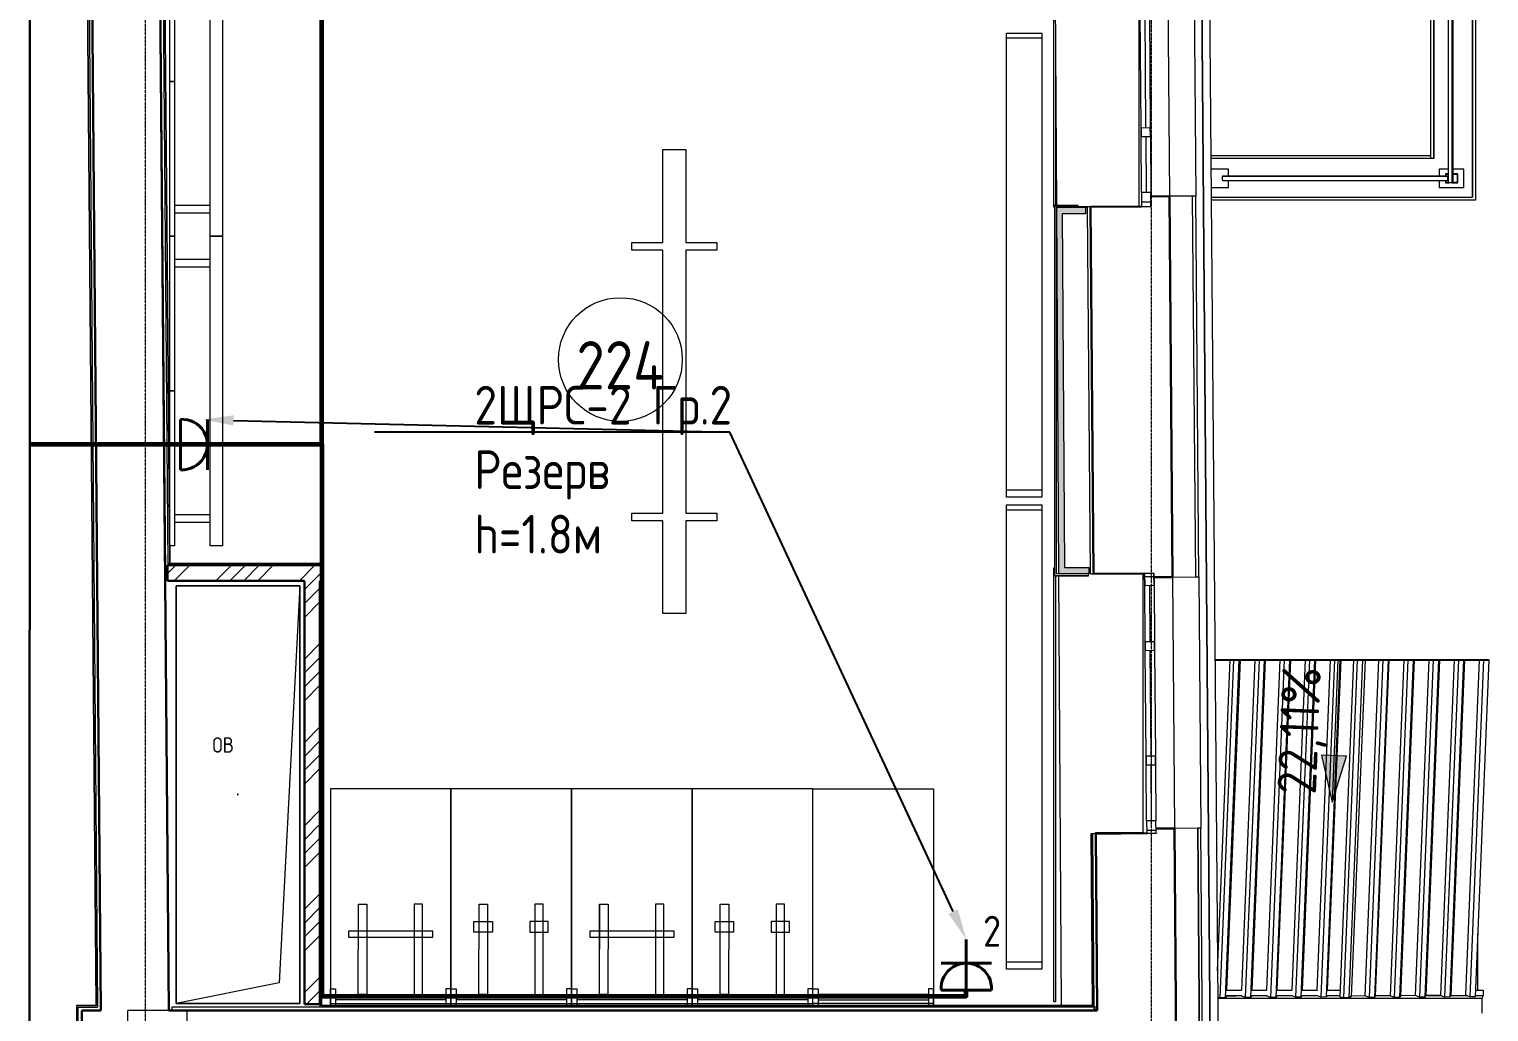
# Model space of a CAD drawing. Header units: millimetres. Extents: x -32 to 417638015, y -35 to 175284279.
# Drawn here: x 838863 to 848296, y 72357 to 78709 of the extents above; entities that cross this region are included whole.
import ezdxf
from ezdxf import colors
from ezdxf.entities.mleader import LeaderData, LeaderLine
from ezdxf.math import Vec2, Vec3

# ---------------------------------------------------------------- set-up
doc = ezdxf.new("R2010")
doc.units = ezdxf.units.MM
doc.linetypes.add('ADSK_Линия сетки', pattern=[25, 20, -2.5, 0, -2.5])
for name, color, linetype, lineweight in [('_ Окна', 7, 'Continuous', 9), ('_ЭМ_гофра', 5, 'Continuous', 60), ('_ЭМ_ТХобщее_слой', 7, 'Continuous', 30), ('Аннотация', 7, 'Continuous', 18), ('Обобщенные модели', 7, 'Continuous', 18), ('Ограждение', 7, 'Continuous', 9), ('Окна', 7, 'Continuous', 9), ('Оси', 253, 'Continuous', 9), ('Перекрытие', 7, 'Continuous', 18), ('Размеры', 7, 'Continuous', 9), ('Стены внутренние', 7, 'Continuous', 18), ('Стены наружные', 7, 'Continuous', 18), ('Стены несущие', 7, 'Continuous', 30), ('Стены отделка', 7, 'Continuous', 30), ('Стены штриховка', 7, 'Continuous', 9), ('ТХ', 5, 'Continuous', 0), ('ШТРИХОВКА', 252, 'Continuous', 15), ('ЭМ', 5, 'Continuous', 40), ('ЭМ_Лоток 1_2', 162, 'Continuous', 30), ('ЭОМ_Кабель Быт. розеток', 5, 'Continuous', 30)]:
    doc.layers.add(name, color=color, linetype=linetype, lineweight=lineweight)
for name, color, linetype in [('_ЭМ_Надписи', 7, 'Continuous'), ('PDF _Линии', 7, 'Continuous'), ('ЭОМ_Лотки рабочие', 5, 'Continuous')]:
    doc.layers.add(name, color=color, linetype=linetype)
doc.layers.add('Линии', color=7, linetype='Continuous', lineweight=9, true_color=0x00a600)
doc.styles.add('GOST Common', font='GOST_Common.ttf', dxfattribs={"width": 0.9, "height": 350})
doc.styles.add('GOST Common_1', font='GOST_Common.ttf', dxfattribs={"width": 0.9, "height": 250})
doc.styles.add('GOST Common_5', font='GOST_Common.ttf', dxfattribs={"width": 0.9, "height": 200})
doc.styles.add('ЭОМ', font='isocpeur.ttf', dxfattribs={"width": 0.85, "height": 250})
doc.linetypes.add('Cable in the tray', pattern='A,5,[130,ltypeshp.shx,S=1,R=0,X=0,Y=0],1.5,[130,ltypeshp.shx,S=1.5,R=90,X=0,Y=-1],1,[130,ltypeshp.shx,S=1,R=0,X=0.5,Y=0],5', length=12.5)
pattern_1 = [(45, (686.36, 338.7), (-269.4077, 269.4077), []), (45, (776.16, 338.7), (-269.4077, 269.4077), []), (45, (865.96, 338.7), (-269.4077, 269.4077), []), (45, (955.77, 338.7), (-269.4077, 269.4077), [])]

# ---------------------------------------------------------------- blocks, each defined once
blk = doc.blocks.new('Тх 2 этаж')
at = {"layer": 'ТХ', "color": 252, "true_color": 0x939598}
for p, q in [((55642.2, 23815.4), (55412.2, 23815.4)), ((55642.2, 23765.4), (55412.2, 23765.4)), ((55642.2, 23465.4), (55412.2, 23465.4)), ((55642.2, 23415.4), (55412.2, 23415.4)), ((55642.2, 21815.4), (55412.2, 21815.4)), ((55642.2, 21765.4), (55412.2, 21765.4)), ((57198.9, 20043.7), (56419.2, 20043.7)), ((56419.2, 20043.7), (56419.2, 18643.7)), ((57978.5, 20043.7), (57198.9, 20043.7)), ((57198.9, 20043.7), (57198.9, 18643.7)), ((57198.9, 18643.7), (57198.9, 20043.7)), ((58758.2, 20043.7), (57978.5, 20043.7)), ((57978.5, 20043.7), (57978.5, 18643.7)), ((57978.5, 18643.7), (57978.5, 20043.7)), ((58758.2, 18643.7), (58758.2, 20043.7)), ((59537.8, 20043.7), (58758.2, 20043.7)), ((58758.2, 20043.7), (58758.2, 18643.7)), ((59537.8, 18643.7), (59537.8, 20043.7)), ((59537.8, 18643.7), (59537.8, 20043.7)), ((59537.8, 20043.7), (60317.5, 20043.7)), ((60317.5, 20043.7), (60317.5, 18643.7)), ((56419.2, 18643.7), (56419.2, 18751)), ((56419.2, 18643.7), (56419.2, 18751)), ((56419.2, 18751), (56452.2, 18751)), ((56452.2, 18751), (56452.2, 18643.7)), ((56452.2, 18714), (57165.8, 18714)), ((57165.8, 18681), (56452.2, 18681)), ((57165.8, 18751), (57165.8, 18643.7)), ((57198.9, 18751), (57165.8, 18751)), ((57198.9, 18643.7), (57198.9, 18751)), ((57198.9, 18643.7), (57198.9, 18751)), ((57198.9, 18751), (57231.9, 18751)), ((57198.9, 18643.7), (57198.9, 18751)), ((57231.9, 18751), (57231.9, 18643.7)), ((57231.9, 18714), (57945.5, 18714)), ((57945.5, 18681), (57231.9, 18681)), ((57945.5, 18751), (57945.5, 18643.7)), ((57978.5, 18751), (57945.5, 18751)), ((57978.5, 18643.7), (57978.5, 18751)), ((57978.5, 18643.7), (57978.5, 18751)), ((57978.5, 18643.7), (57978.5, 18751)), ((57978.5, 18751), (58011.5, 18751)), ((58011.5, 18751), (58011.5, 18643.7)), ((58011.5, 18714), (58725.2, 18714)), ((58725.2, 18681), (58011.5, 18681)), ((58725.2, 18751), (58725.2, 18643.7)), ((58758.2, 18751), (58725.2, 18751)), ((58758.2, 18643.7), (58758.2, 18751)), ((58758.2, 18643.7), (58758.2, 18751)), ((58758.2, 18643.7), (58758.2, 18751)), ((58758.2, 18751), (58791.2, 18751)), ((58791.2, 18751), (58791.2, 18643.7)), ((58791.2, 18714), (59504.8, 18714)), ((59504.8, 18681), (58791.2, 18681)), ((59504.8, 18751), (59504.8, 18643.7)), ((59537.8, 18751), (59504.8, 18751)), ((59537.8, 18643.7), (59537.8, 18751)), ((59537.8, 18643.7), (59537.8, 18751)), ((59537.8, 18751), (59570.9, 18751)), ((59570.9, 18751), (59570.9, 18643.7)), ((60284.5, 18714), (59570.9, 18714)), ((59570.9, 18681), (60284.5, 18681)), ((60284.5, 18751), (60284.5, 18643.7)), ((60317.5, 18751), (60284.5, 18751)), ((60317.5, 18643.7), (60317.5, 18751)), ((60317.5, 18643.7), (60317.5, 18751)), ((56417.7, 18656.2), (57197.3, 18656.2)), ((56452.2, 18643.7), (56419.2, 18643.7)), ((57165.8, 18643.7), (57198.9, 18643.7)), ((57197.3, 18656.2), (57977, 18656.2)), ((57231.9, 18643.7), (57198.9, 18643.7)), ((57945.5, 18643.7), (57978.5, 18643.7)), ((57977, 18656.2), (58756.7, 18656.2)), ((58011.5, 18643.7), (57978.5, 18643.7)), ((58725.2, 18643.7), (58758.2, 18643.7)), ((58756.7, 18656.2), (59536.3, 18656.2)), ((58791.2, 18643.7), (58758.2, 18643.7)), ((59504.8, 18643.7), (59537.8, 18643.7)), ((59570.9, 18643.7), (59537.8, 18643.7)), ((60319, 18656.2), (59539.4, 18656.2)), ((60284.5, 18643.7), (60317.5, 18643.7))]:
    blk.add_line(p, q, dxfattribs=at)
at = {"layer": 'ТХ', "color": 252, "linetype": 'Continuous', "lineweight": 20, "true_color": 0x939598}
for p, q in [((56599.9, 18714), (56600.4, 19299)), ((56600.4, 19299), (56654.7, 19298.9)), ((56654.7, 19298.9), (56654.2, 18713.9)), ((57015, 19298.8), (56960.7, 19298.8)), ((56960.7, 19298.8), (56960.7, 18713.8)), ((57015, 18713.8), (57015, 19298.8)), ((57379.6, 18714), (57380, 19299)), ((57380, 19299), (57434.3, 19298.9)), ((57434.3, 19298.9), (57433.9, 18713.9)), ((57794.7, 19298.8), (57740.3, 19298.8)), ((57740.3, 19298.8), (57740.4, 18713.8)), ((57794.7, 18713.8), (57794.7, 19298.8)), ((58159.2, 18714), (58159.7, 19299)), ((58159.7, 19299), (58214, 19298.9)), ((58214, 19298.9), (58213.6, 18713.9)), ((58574.3, 19298.8), (58520, 19298.8)), ((58520, 19298.8), (58520, 18713.8)), ((58574.4, 18713.8), (58574.3, 19298.8)), ((58938.9, 18714), (58939.4, 19299)), ((58939.4, 19299), (58993.7, 19298.9)), ((58993.7, 19298.9), (58993.2, 18713.9)), ((59354, 19298.8), (59299.7, 19298.8)), ((59299.7, 19298.8), (59299.7, 18713.8)), ((59354, 18713.8), (59354, 19298.8)), ((57347.4, 19186.9), (57466.2, 19186.9)), ((57347.4, 19118.2), (57347.4, 19186.9)), ((57466.2, 19186.9), (57466.2, 19118.2)), ((57826.9, 19186.9), (57708.1, 19186.9)), ((57708.1, 19186.9), (57708.1, 19118.2)), ((57826.9, 19118.2), (57826.9, 19186.9)), ((58906.7, 19186.9), (59025.5, 19186.9)), ((58906.7, 19118.2), (58906.7, 19186.9)), ((59025.5, 19186.9), (59025.5, 19118.2)), ((59386.2, 19186.9), (59267.4, 19186.9)), ((59267.4, 19186.9), (59267.4, 19118.2)), ((59386.2, 19118.2), (59386.2, 19186.9)), ((57082, 19123.9), (56536.1, 19123.8)), ((56536.1, 19123.8), (56536.1, 19084.1)), ((56536.1, 19084.1), (57082, 19084.1)), ((57082, 19084.1), (57082, 19123.9)), ((57466.2, 19118.2), (57347.4, 19118.2)), ((57708.1, 19118.2), (57826.9, 19118.2)), ((58641.3, 19123.9), (58095.4, 19123.8)), ((58095.4, 19123.8), (58095.4, 19084.1)), ((58095.4, 19084.1), (58641.3, 19084.1)), ((58641.3, 19084.1), (58641.3, 19123.9)), ((59025.5, 19118.2), (58906.7, 19118.2)), ((59267.4, 19118.2), (59386.2, 19118.2)), ((56654.2, 18713.9), (56599.9, 18714)), ((56960.7, 18713.8), (57015, 18713.8)), ((57433.9, 18713.9), (57379.6, 18714)), ((57740.4, 18713.8), (57794.7, 18713.8)), ((58213.6, 18713.9), (58159.2, 18714)), ((58520, 18713.8), (58574.4, 18713.8)), ((58993.2, 18713.9), (58938.9, 18714)), ((59299.7, 18713.8), (59354, 18713.8))]:
    blk.add_line(p, q, dxfattribs=at)
at = {"layer": 'ТХ', "color": 252, "true_color": 0x939598}
for points in [[(55412.2, 25615.4), (55412.2, 24615.4), (55382.2, 24615.4), (55382.2, 25615.4)], [(55722.2, 25615.4), (55722.2, 23615.4), (55642.2, 23615.4), (55642.2, 25615.4)], [(55412.2, 24615.4), (55412.2, 23615.4), (55382.2, 23615.4), (55382.2, 24615.4)], [(58717, 21176.3), (58567, 21176.3), (58567, 21776.3), (58367, 21776.3), (58367, 21826.3), (58567, 21826.3), (58567, 23526.3), (58367, 23526.3), (58367, 23576.3), (58567, 23576.3), (58567, 24176.3), (58717, 24176.3), (58717, 23576.3), (58917, 23576.3), (58917, 23526.3), (58717, 23526.3), (58717, 21826.3), (58917, 21826.3), (58917, 21776.3), (58717, 21776.3)], [(55412.2, 23615.4), (55412.2, 22615.4), (55382.2, 22615.4), (55382.2, 23615.4)], [(55722.2, 23615.4), (55722.2, 21615.4), (55642.2, 21615.4), (55642.2, 23615.4)], [(55412.2, 22615.4), (55412.2, 21615.4), (55382.2, 21615.4), (55382.2, 22615.4)]]:
    blk.add_lwpolyline(points, close=True, dxfattribs=at)
at = {"layer": 'ТХ', "color": 252, "linetype": 'Continuous', "lineweight": 5, "ltscale": 100, "true_color": 0x939598}
for points in [[(60788.4, 24929.1), (61018.4, 24929.1)], [(60788.4, 21929.1), (60788.4, 24929.1)], [(61018.4, 24929.1), (61018.4, 21929.1)], [(60788.4, 24897.5), (61018.4, 24897.5)], [(60788.4, 21973.7), (60788.4, 24897.5)], [(61018.4, 24897.5), (61018.4, 21973.7)], [(61018.4, 21973.7), (60788.4, 21973.7)], [(61018.4, 21929.1), (60788.4, 21929.1)], [(60788.4, 21879.1), (61018.4, 21879.1)], [(60788.4, 18879.1), (60788.4, 21879.1)], [(60788.4, 21847.5), (61018.4, 21847.5)], [(60788.4, 18923.7), (60788.4, 21847.5)], [(61018.4, 21879.1), (61018.4, 18879.1)], [(61018.4, 21847.5), (61018.4, 18923.7)], [(61018.4, 18923.7), (60788.4, 18923.7)], [(61018.4, 18879.1), (60788.4, 18879.1)]]:
    blk.add_lwpolyline(points, dxfattribs=at)
blk = doc.blocks.new('План 2 этажа')
at = {"lineweight": 9}
h = blk.add_hatch(dxfattribs=at)
h.set_pattern_fill('ANSI34', color=8, scale=20)
h.set_pattern_definition(pattern_1)
h.paths.add_polyline_path([(50672.228, 23713.79), (50674.228, 23713.79), (50674.228, 23813.79), (49677.613, 23813.79), (49677.613, 23713.79), (50662.228, 23713.79)])
h = blk.add_hatch(dxfattribs=at)
h.set_pattern_fill('ANSI34', color=8, scale=20)
h.set_pattern_definition(pattern_1)
h.paths.add_polyline_path([(50662.228, 20976.85), (50662.228, 23713.79), (50562.228, 23713.79), (50562.228, 20976.85)])
at = {"layer": 'Размеры'}
blk.add_hatch(color=8, dxfattribs=at).paths.add_polyline_path([(57204.039, 22283.888), (57296.548, 22580.374), (57135.911, 22586.907)])
at = {"layer": 'Стены внутренние'}
for points in [[(55436.115, 23758.57), (55476.116, 23758.57), (55462.448, 26128.247), (55422.447, 26128.247), (55436.097, 23761.735)], [(55611.563, 26088.247), (55611.563, 26128.247), (55462.448, 26128.247), (55462.679, 26088.247)], [(55634.05, 23758.57), (55634.05, 23798.57), (55475.885, 23798.57), (55476.116, 23758.57)]]:
    blk.add_hatch(color=8, dxfattribs=at).paths.add_polyline_path(points)
at = {"layer": '_ Окна', "color": 8}
for p, q in [((55993.105, 27382.919), (55999.09, 26642.943)), ((55999.575, 26582.945), (56002.487, 26222.957)), ((55972.973, 26162.716), (56032.971, 26163.201)), ((55992.553, 23741.792), (56052.551, 23742.278)), ((56023.037, 23682.037), (56025.948, 23322.049)), ((56026.434, 23262.051), (56031.933, 22582.073)), ((56032.418, 22522.075), (56035.33, 22162.087)), ((56005.816, 22101.846), (56065.814, 22102.331))]:
    blk.add_line(p, q, dxfattribs=at)
at = {"layer": '_ Окна', "color": 8, "lineweight": 18}
for p, q in [((55969.091, 26642.7), (56029.089, 26643.186)), ((55969.576, 26582.702), (55969.091, 26642.7)), ((56029.089, 26643.186), (56029.574, 26583.188)), ((56029.574, 26583.188), (55969.576, 26582.702)), ((56032.486, 26223.199), (55972.488, 26222.714)), ((55972.488, 26222.714), (55973.215, 26132.717)), ((55973.215, 26132.717), (56033.213, 26133.202)), ((56033.213, 26133.202), (56032.486, 26223.199)), ((55992.391, 23761.792), (56052.389, 23762.277)), ((55993.038, 23681.794), (55992.391, 23761.792)), ((56053.036, 23682.28), (55993.038, 23681.794)), ((56052.389, 23762.277), (56053.036, 23682.28)), ((55995.949, 23321.806), (56055.947, 23322.291)), ((55996.435, 23261.808), (55995.949, 23321.806)), ((56055.947, 23322.291), (56056.433, 23262.293)), ((56056.433, 23262.293), (55996.435, 23261.808)), ((56001.934, 22581.83), (56061.932, 22582.316)), ((56002.419, 22521.832), (56001.934, 22581.83)), ((56061.932, 22582.316), (56062.417, 22522.318)), ((56062.417, 22522.318), (56002.419, 22521.832)), ((56065.329, 22162.329), (56005.331, 22161.844)), ((56005.331, 22161.844), (56005.978, 22081.847)), ((56005.978, 22081.847), (56065.976, 22082.332)), ((56065.976, 22082.332), (56065.329, 22162.329))]:
    blk.add_line(p, q, dxfattribs=at)
at = {"layer": 'PDF _Линии', "color": 8}
blk.add_line((56446.918, 23203.7), (58216.794, 23203.7), dxfattribs=at)
at = {"layer": 'Линии', "color": 8}
blk.add_circle((52604.389, 25143.752), 400, dxfattribs=at)
at = {"layer": 'Обобщенные модели', "color": 8}
for p, q in [((49732.228, 20981.85), (49732.228, 23681.85)), ((49732.228, 23681.85), (50532.228, 23681.85)), ((50532.228, 23681.85), (49732.228, 23681.85)), ((49732.228, 23681.85), (49732.228, 20981.85)), ((50532.228, 23681.85), (50398.895, 21115.183)), ((50532.228, 23681.85), (50532.228, 20981.85)), ((50532.228, 20981.85), (50532.228, 23681.85)), ((56463.19, 21191.801), (56545.012, 23203.7)), ((56480.06, 21018.079), (56568.948, 23203.7)), ((56514.239, 21018.355), (56603.115, 23203.7)), ((56609.013, 23203.7), (56522.164, 21068.177)), ((56704.39, 23203.7), (56617.54, 21068.177)), ((56731.683, 23203.7), (56642.85, 21019.395)), ((56765.851, 23203.7), (56677.029, 21019.672)), ((56771.749, 23203.7), (56684.899, 21068.177)), ((56867.126, 23203.7), (56780.276, 21068.177)), ((56894.419, 23203.7), (56805.639, 21020.712)), ((56928.587, 23203.7), (56839.818, 21020.988)), ((56934.485, 23203.7), (56847.635, 21068.177)), ((57029.862, 23203.7), (56943.012, 21068.177)), ((57057.155, 23203.7), (56968.428, 21022.028)), ((57091.322, 23203.7), (57002.607, 21022.305)), ((57097.221, 23203.7), (57010.371, 21068.177)), ((57192.597, 23203.7), (57105.748, 21068.177)), ((57219.891, 23203.7), (57131.218, 21023.345)), ((57254.058, 23203.7), (57165.396, 21023.621)), ((57259.956, 23203.7), (57173.107, 21068.177)), ((57256.297, 21022.307), (57345.012, 23203.7)), ((57280.06, 21018.079), (57368.948, 23203.7)), ((57314.239, 21018.355), (57403.115, 23203.7)), ((57416.794, 23203.7), (57328.186, 21024.938)), ((57504.39, 23203.7), (57415.984, 21029.899)), ((57531.683, 23203.7), (57442.85, 21019.395)), ((57565.851, 23203.7), (57477.029, 21019.672)), ((57571.749, 23203.7), (57483.365, 21030.444)), ((57667.126, 23203.7), (57578.773, 21031.216)), ((57694.419, 23203.7), (57605.639, 21020.712)), ((57728.587, 23203.7), (57639.818, 21020.988)), ((57734.485, 23203.7), (57646.154, 21031.76)), ((57829.862, 23203.7), (57741.562, 21032.532)), ((57857.155, 23203.7), (57768.428, 21022.028)), ((57891.322, 23203.7), (57802.607, 21022.305)), ((57897.221, 23203.7), (57808.947, 21033.177)), ((57992.597, 23203.7), (57904.351, 21033.849)), ((58019.891, 23203.7), (57931.218, 21023.345)), ((58054.058, 23203.7), (57965.396, 21023.621)), ((58059.956, 23203.7), (57971.733, 21034.394)), ((58155.333, 23203.7), (58067.273, 21038.419)), ((58182.626, 23203.7), (58094.007, 21024.662)), ((58216.794, 23203.7), (58128.186, 21024.938)), ((50398.895, 21115.183), (49732.228, 20981.85)), ((56522.067, 21068.177), (56618.49, 21068.177)), ((56684.62, 21068.177), (56782.073, 21068.177)), ((56847.174, 21068.177), (56945.656, 21068.177)), ((57009.728, 21068.177), (57109.239, 21068.177)), ((57172.281, 21068.177), (57258.162, 21068.177)), ((58129.944, 21068.177), (58180.854, 21068.177)), ((58180.854, 21068.177), (58180.854, 21033.177)), ((50532.228, 20981.85), (49732.228, 20981.85)), ((49732.228, 20981.85), (50532.228, 20981.85)), ((56480.06, 21018.079), (56464.573, 21020.835)), ((56464.61, 21016.177), (58170.77, 21016.177)), ((56514.239, 21018.355), (56480.06, 21018.079)), ((56520.576, 21029.127), (56514.239, 21018.355)), ((56519.712, 21033.177), (56621.402, 21033.177)), ((56584.051, 21029.641), (56520.576, 21029.127)), ((56642.85, 21019.395), (56615.984, 21029.899)), ((56677.029, 21019.672), (56642.85, 21019.395)), ((56683.365, 21030.444), (56677.029, 21019.672)), ((56682.266, 21033.177), (56784.985, 21033.177)), ((56805.639, 21020.712), (56780.855, 21030.402)), ((56839.818, 21020.988), (56805.639, 21020.712)), ((56846.154, 21031.76), (56839.818, 21020.988)), ((56844.82, 21033.177), (56948.568, 21033.177)), ((56968.428, 21022.028), (56945.385, 21031.038)), ((57002.607, 21022.305), (56968.428, 21022.028)), ((57007.886, 21031.279), (57002.607, 21022.305)), ((57007.373, 21033.177), (57112.151, 21033.177)), ((57131.218, 21023.345), (57109.914, 21031.674)), ((57165.396, 21023.621), (57131.218, 21023.345)), ((57169.786, 21031.085), (57165.396, 21023.621)), ((57169.927, 21033.177), (57256.739, 21033.177)), ((57280.06, 21018.079), (57256.297, 21022.307)), ((57314.239, 21018.355), (57280.06, 21018.079)), ((57318.063, 21024.856), (57314.239, 21018.355)), ((57328.186, 21024.938), (57317.124, 21024.849)), ((57415.984, 21029.899), (57328.359, 21029.19)), ((57442.85, 21019.395), (57415.984, 21029.899)), ((57477.029, 21019.672), (57442.85, 21019.395)), ((57483.365, 21030.444), (57477.029, 21019.672)), ((57578.773, 21031.216), (57483.365, 21030.444)), ((57605.639, 21020.712), (57578.773, 21031.216)), ((57639.818, 21020.988), (57605.639, 21020.712)), ((57646.154, 21031.76), (57639.818, 21020.988)), ((57741.562, 21032.532), (57646.154, 21031.76)), ((57768.428, 21022.028), (57741.562, 21032.532)), ((57802.607, 21022.305), (57768.428, 21022.028)), ((57808.943, 21033.077), (57802.607, 21022.305)), ((57904.351, 21033.849), (57808.943, 21033.077)), ((57821.254, 21033.177), (57906.07, 21033.177)), ((57931.218, 21023.345), (57904.351, 21033.849)), ((57965.396, 21023.621), (57931.218, 21023.345)), ((57971.733, 21034.394), (57965.396, 21023.621)), ((57971.65, 21033.177), (58072.227, 21033.177)), ((58094.007, 21024.662), (58067.141, 21035.165)), ((58128.186, 21024.938), (58094.007, 21024.662)), ((58128.521, 21033.177), (58180.854, 21033.177)), ((58180.854, 21033.177), (58170.77, 21016.177)), ((58170.77, 21016.177), (58170.77, 20918.477))]:
    blk.add_line(p, q, dxfattribs=at)
for start, end in [(0, 180), (120, 180), (180, 0), (240, 345), (15, 90)]:
    blk.add_arc((50132.228, 22331.85), 2.5, start, end, dxfattribs=at)
at = {"layer": 'Ограждение', "color": 8}
for p, q in [((57953.507, 27985.244), (57953.507, 26285.244)), ((57979.376, 26285.244), (57979.376, 27985.244)), ((57983.507, 27985.244), (57983.507, 26285.244)), ((56535.364, 26375.244), (56421.268, 26375.244)), ((56495.972, 26330.409), (56495.972, 26326.278)), ((56495.972, 26305.409), (56495.972, 26326.278)), ((56496.199, 26330.409), (56496.199, 26326.278)), ((56496.199, 26330.409), (57949.714, 26330.409)), ((56496.199, 26305.409), (56496.199, 26326.278)), ((57949.714, 26326.278), (56496.199, 26326.278)), ((56535.364, 26330.257), (56535.364, 26375.244)), ((57953.677, 26375.244), (57895.972, 26375.244)), ((57895.972, 26375.244), (57895.972, 26330.246)), ((57935.972, 26339.587), (57935.972, 26330.253)), ((57939.972, 26330.254), (57939.972, 26339.587)), ((57953.677, 26345.244), (57941.628, 26345.244)), ((57941.628, 26341.244), (57953.677, 26341.244)), ((57949.714, 26326.278), (57949.714, 26330.409)), ((57949.714, 26326.278), (57949.714, 26305.409)), ((58010.315, 26345.244), (57983.34, 26345.244)), ((57983.341, 26341.244), (58010.315, 26341.244)), ((58055.364, 26375.244), (57983.347, 26375.244)), ((58011.972, 26339.587), (58011.972, 26290.901)), ((58015.972, 26290.901), (58015.972, 26339.587)), ((58055.364, 26255.244), (58055.364, 26375.244)), ((56422.238, 26255.244), (56535.364, 26255.244)), ((56495.972, 26305.409), (56495.972, 26300.409)), ((56496.199, 26305.409), (56496.199, 26300.409)), ((56496.199, 26300.409), (57949.714, 26300.409)), ((56535.364, 26255.244), (56535.364, 26300.593)), ((57895.972, 26300.58), (57895.972, 26255.244)), ((57895.972, 26255.244), (58055.364, 26255.244)), ((57935.972, 26300.58), (57935.972, 26290.901)), ((57939.972, 26290.901), (57939.972, 26300.58)), ((57953.677, 26289.244), (57941.628, 26289.244)), ((57941.628, 26285.244), (57953.677, 26285.244)), ((57949.714, 26300.409), (57949.714, 26305.409)), ((57953.507, 26285.244), (57958.507, 26285.244)), ((57979.376, 26285.244), (57958.507, 26285.244)), ((57979.376, 26285.244), (57983.507, 26285.244)), ((58010.315, 26289.244), (57983.354, 26289.244)), ((57983.355, 26285.244), (58010.315, 26285.244))]:
    blk.add_line(p, q, dxfattribs=at)
for centre, radius, start, end in [((57941.628, 26339.587), 5.657, 90, 180), ((57941.628, 26339.587), 1.657, 90, 180), ((57941.628, 26339.587), 1.657, 105, 165), ((58010.315, 26339.587), 5.657, 0, 90), ((58010.315, 26339.587), 1.657, 0, 90), ((58010.315, 26339.587), 1.657, 15, 75), ((57941.628, 26290.901), 5.657, 180, 270), ((57941.628, 26290.901), 1.657, 180, 270), ((57941.628, 26290.901), 1.657, 195, 255), ((58010.315, 26290.901), 5.657, 270, 0), ((58010.315, 26290.901), 1.657, 270, 0), ((58010.315, 26290.901), 1.657, 285, 345)]:
    blk.add_arc(centre, radius, start, end, dxfattribs=at)
at = {"layer": 'Окна', "color": 8}
for p, q in [((55969.091, 26642.7), (55963.106, 27382.676)), ((56023.104, 27383.161), (56029.089, 26643.186)), ((55969.091, 26642.7), (55969.576, 26582.702)), ((56029.574, 26583.188), (56029.089, 26643.186)), ((55972.488, 26222.714), (55969.576, 26582.702)), ((56029.574, 26583.188), (56032.486, 26223.199)), ((55972.488, 26222.714), (55973.215, 26132.717)), ((55973.215, 26132.717), (56033.213, 26133.202)), ((56033.213, 26133.202), (56032.486, 26223.199)), ((56052.389, 23762.277), (55992.391, 23761.792)), ((55992.391, 23761.792), (55993.038, 23681.794)), ((55995.949, 23321.806), (55993.038, 23681.794)), ((56053.036, 23682.28), (56052.389, 23762.277)), ((56053.036, 23682.28), (56055.947, 23322.291)), ((55995.949, 23321.806), (55996.435, 23261.808)), ((56056.433, 23262.293), (56055.947, 23322.291)), ((56001.934, 22581.83), (55996.435, 23261.808)), ((56056.433, 23262.293), (56061.932, 22582.316)), ((56001.934, 22581.83), (56002.419, 22521.832)), ((56062.417, 22522.318), (56061.932, 22582.316)), ((56005.331, 22161.844), (56002.419, 22521.832)), ((56062.417, 22522.318), (56065.329, 22162.329)), ((56005.331, 22161.844), (56005.978, 22081.847)), ((56005.978, 22081.847), (56065.976, 22082.332)), ((56065.976, 22082.332), (56065.329, 22162.329))]:
    blk.add_line(p, q, dxfattribs=at)
at = {"layer": 'Оси', "color": 8, "linetype": 'ADSK_Линия сетки'}
for p, q in [((49535.923, 9973.128), (49535.923, 43330.545)), ((56035.923, -4690.674), (56035.923, 43330.545))]:
    blk.add_line(p, q, dxfattribs=at)
at = {"layer": 'Перекрытие', "color": 8}
for p, q in [((55387.389, 32146.534), (55422.361, 26140.247)), ((55958.057, 26133.011), (55958.057, 27872.43)), ((55563.2, 26133.011), (55958.057, 26133.011)), ((55611.563, 26127.969), (55623.259, 26127.969)), ((55436.298, 23746.703), (55452.472, 20968.85)), ((55642.333, 23767.57), (55634.05, 23767.57)), ((55982.333, 22087.57), (55982.333, 23761.71)), ((55675.921, 22078.177), (55675.921, 22087.57)), ((55675.921, 22087.57), (55982.333, 22087.57)), ((58144.785, 21433.096), (58144.785, 21068.177)), ((55652.978, 20967.57), (55654.258, 20967.57))]:
    blk.add_line(p, q, dxfattribs=at)
at = {"layer": 'Размеры', "color": 8, "lineweight": 20}
blk.add_line((57241.446, 23203.7), (57204.039, 22283.888), dxfattribs=at)
at = {"layer": 'Размеры', "color": 8}
for p, q in [((57296.548, 22580.374), (57135.911, 22586.907)), ((57135.911, 22586.907), (57204.039, 22283.888)), ((57204.039, 22283.888), (57296.548, 22580.374))]:
    blk.add_line(p, q, dxfattribs=at)
at = {"layer": 'Стены внутренние', "color": 8}
for p, q in [((58111.197, 30663.7), (58111.197, 26193.7)), ((55405.357, 26128.247), (55405.357, 29060.568)), ((56139.42, 27839.117), (56152.684, 26199.171)), ((57861.197, 26443.7), (57861.197, 27662.465)), ((55417.357, 26999.635), (55417.357, 26140.247)), ((55623.227, 26129.886), (55623.202, 26133.011)), ((55410.456, 26128.247), (55405.357, 26128.247)), ((55405.357, 20992.757), (55405.357, 23798.57)), ((55410.447, 23798.57), (55405.357, 23798.57)), ((55417.357, 23746.57), (55417.357, 20992.757)), ((56172.587, 23738.248), (56185.729, 22113.301)), ((55417.357, 20992.757), (55405.357, 20992.757))]:
    blk.add_line(p, q, dxfattribs=at)
at = {"layer": 'Стены наружные', "color": 8}
for p, q in [((56420.779, 20253.239), (56315.465, 33274.669)), ((56315.466, 33274.669), (56512.116, 8960.024)), ((56365.497, 33270.967), (56470.777, 20253.644)), ((58111.357, 26193.7), (58111.357, 30663.7)), ((58131.357, 30683.7), (58131.357, 26173.7)), ((57841.357, 26443.7), (57841.357, 28428.145)), ((56309.415, 27840.492), (56322.678, 26200.546)), ((57861.357, 27661.322), (57861.357, 26443.7)), ((56420.552, 26463.7), (57841.357, 26463.7)), ((57861.357, 26443.7), (56420.714, 26443.7)), ((56422.736, 26193.7), (58111.357, 26193.7)), ((58131.357, 26173.7), (56422.898, 26173.7)), ((56342.582, 23739.623), (56355.724, 22114.676))]:
    blk.add_line(p, q, dxfattribs=at)
at = {"layer": 'Стены несущие', "color": 8}
for p, q in [((49246.001, 20936.85), (49166.404, 30392.4)), ((49686.017, 20936.85), (49606.388, 30396.104)), ((49606.705, 30358.495), (49662.254, 23759.705)), ((55973.215, 26132.717), (55643.226, 26130.048)), ((56152.684, 26199.171), (56032.688, 26198.2)), ((56172.587, 23738.248), (56152.684, 26199.171)), ((55643.226, 26130.048), (55662.402, 23759.123)), ((49677.613, 23813.79), (49677.613, 23713.79)), ((49677.613, 23813.79), (50674.228, 23813.79)), ((50674.228, 23713.79), (50674.228, 23813.79)), ((49677.613, 23713.79), (50562.228, 23713.79)), ((50562.228, 23713.79), (50562.228, 20976.85)), ((50662.228, 23713.79), (50674.228, 23713.79)), ((50662.228, 20976.85), (50662.228, 23713.79)), ((55662.402, 23759.123), (55992.391, 23761.792)), ((56052.591, 23737.278), (56172.587, 23738.248)), ((56005.978, 22081.847), (55675.989, 22079.178)), ((55685.227, 20936.85), (55675.989, 22079.178)), ((56185.729, 22113.301), (56065.733, 22112.331)), ((56065.984, 22081.332), (56065.976, 22082.332)), ((56205.171, 19709.385), (56185.729, 22113.301)), ((50562.228, 20976.85), (50662.228, 20976.85)), ((49246.001, 20936.85), (49123.857, 20936.85)), ((49123.857, 20936.85), (49123.857, 20426.85)), ((55685.227, 20936.85), (49686.017, 20936.85))]:
    blk.add_line(p, q, dxfattribs=at)
at = {"layer": 'Стены отделка', "color": 8, "lineweight": 9}
for p, q in [((49134.405, 30392.131), (49213.731, 20968.85)), ((49693.699, 23825.79), (49638.387, 30396.374)), ((49146.721, 30354.623), (49225.832, 20956.85)), ((55410.447, 26138.247), (55410.447, 23748.57)), ((55563.141, 26140.247), (55412.447, 26140.247)), ((55563.229, 26129.401), (55563.141, 26140.247)), ((56322.678, 26200.546), (56152.684, 26199.171)), ((56342.582, 23739.623), (56322.678, 26200.546)), ((55422.447, 26128.247), (55436.115, 23758.57)), ((55422.447, 23758.57), (55422.447, 26128.247)), ((55422.447, 26128.247), (55623.24, 26128.247)), ((55475.885, 23798.57), (55462.679, 26088.247)), ((55462.679, 26088.247), (55611.563, 26088.247)), ((55643.226, 26130.048), (55563.229, 26129.401)), ((55611.563, 26088.247), (55611.563, 26128.247)), ((55642.402, 23758.961), (55623.227, 26129.886)), ((49682.253, 23759.874), (49681.799, 23813.79)), ((50672.228, 23825.79), (49693.699, 23825.79)), ((50674.228, 23813.79), (50674.228, 23823.79)), ((55634.05, 23798.57), (55475.885, 23798.57)), ((55634.05, 23758.57), (55634.05, 23798.57)), ((49662.254, 23759.705), (49682.253, 23759.874)), ((50674.228, 20968.85), (50674.228, 23713.79)), ((55412.447, 23746.57), (55630.502, 23746.57)), ((55634.05, 23758.57), (55422.447, 23758.57)), ((55630.502, 23746.57), (55630.405, 23758.57)), ((55642.402, 23758.961), (55662.402, 23759.123)), ((56172.587, 23738.248), (56322.582, 23739.461)), ((56322.582, 23739.461), (56342.582, 23739.623)), ((55675.989, 22079.178), (55643.99, 22078.919)), ((55643.99, 22078.919), (55652.967, 20968.85)), ((55655.989, 22079.016), (55655.997, 22078.016)), ((56335.724, 22114.515), (56185.729, 22113.301)), ((56355.724, 22114.676), (56335.724, 22114.515)), ((56369.966, 20353.667), (56355.724, 22114.676)), ((49213.731, 20968.85), (49088.421, 20968.85)), ((49100.421, 20956.85), (49225.832, 20956.85)), ((49246.001, 20956.85), (49245.833, 20956.85)), ((49246.001, 20936.85), (49246.001, 20956.85)), ((55686.357, 20956.85), (49706.017, 20956.85)), ((49706.017, 20956.85), (49706.017, 20936.85)), ((50662.228, 20976.85), (50662.228, 20956.85)), ((55652.967, 20968.85), (50674.228, 20968.85)), ((55665.065, 20956.85), (55665.147, 20946.679)), ((55665.147, 20946.679), (55685.147, 20946.84)), ((55686.357, 20936.85), (55686.357, 20956.85)), ((49123.857, 20936.85), (49246.001, 20936.85)), ((55685.227, 20936.85), (55686.357, 20936.85))]:
    blk.add_line(p, q, dxfattribs=at)
for points in [[(49088.421, 20968.85), (49088.421, 19882.85), (49088.421, 19868.85), (49389.357, 19868.85)], [(49421.357, 19880.85), (49100.421, 19880.85), (49100.421, 20956.85)]]:
    blk.add_lwpolyline(points, dxfattribs=at)
at = {"layer": 'Стены штриховка', "color": 8}
for p, q in [((49136.405, 30392.148), (49215.748, 20966.85)), ((49691.699, 23825.79), (49636.387, 30396.357)), ((49681.799, 23813.79), (49626.704, 30358.664)), ((55412.447, 26140.247), (55410.447, 26140.247)), ((55410.447, 26140.247), (55410.447, 26138.247)), ((55410.447, 26138.247), (55563.157, 26138.247)), ((55412.447, 23746.57), (55412.447, 26140.247)), ((56322.582, 23739.461), (56302.679, 26200.384)), ((49681.698, 23825.79), (49691.699, 23825.79)), ((50674.228, 23823.79), (49681.715, 23823.79)), ((50672.228, 23813.79), (50672.228, 23825.79)), ((50674.228, 23825.79), (50672.228, 23825.79)), ((50674.228, 23823.79), (50674.228, 23825.79)), ((50672.228, 20966.85), (50672.228, 23713.79)), ((55410.447, 23748.57), (55630.486, 23748.57)), ((55410.447, 23748.57), (55410.447, 23746.57)), ((55410.447, 23746.57), (55412.447, 23746.57)), ((55645.989, 22078.935), (55654.984, 20966.85)), ((55655.997, 22078.016), (55665.065, 20956.85)), ((56335.724, 22114.515), (56355.166, 19710.598)), ((56355.166, 19710.598), (56335.724, 22114.515)), ((49215.748, 20966.85), (49090.421, 20966.85)), ((55654.984, 20966.85), (50672.228, 20966.85)), ((49421.357, 20426.85), (49421.357, 20936.85)), ((49686.017, 20936.85), (49421.357, 20936.85)), ((49801.357, 20936.85), (49801.357, 20426.85))]:
    blk.add_line(p, q, dxfattribs=at)
blk.add_lwpolyline([(49391.357, 19870.85), (49090.421, 19870.85), (49090.421, 20966.85)], dxfattribs=at)
at = {"layer": 'ЭОМ_Лотки рабочие'}
blk.add_blockref('Тх 2 этаж', (-5689.424, 2325.176), dxfattribs=at)
at = {"layer": 'Аннотация', "color": 8, "lineweight": 9, "insert": (52604.389, 25106.803), "char_height": 312.5, "width": 520.21112, "attachment_point": 5, "line_spacing_factor": 1.022766, "style": 'GOST Common'}
blk.add_mtext('224', dxfattribs=at)
at = {"layer": 'Аннотация', "color": 8, "insert": (49967.07, 22702.474), "char_height": 100, "width": 156.348, "attachment_point": 1, "line_spacing_factor": 1.022766, "style": 'GOST Common_5'}
blk.add_mtext('\\pxt3.6,7.2,10.8,14.4,18,21.6,25.2,28.8,32.4,36,39.6,43.2,46.8,50.4,54,57.6,61.2,64.8,68.4,72,75.6,79.2,82.8,86.4,90,93.6,97.2,100.8,104.4,108,111.6,115.2;{ОВ}', dxfattribs=at)
at = {"layer": 'Размеры', "color": 8, "style": 'GOST Common_1', "width": 0.9}
blk.add_text('22,11%%%', height=250, rotation=87.6711179, dxfattribs=at).set_placement((57099.111, 22329.821))
blk = doc.blocks.new('_ЭМ_ТХ2_2ЭТАЖнов')
at = {"layer": 'ТХ', "color": 252, "true_color": 0x939598}
for p, q in [((55766.8, 25806.9), (55536.8, 25806.9)), ((55766.8, 25756.9), (55536.8, 25756.9)), ((55766.8, 25456.9), (55536.8, 25456.9)), ((55766.8, 25406.9), (55536.8, 25406.9)), ((55766.8, 23806.9), (55536.8, 23806.9)), ((55766.8, 23756.9), (55536.8, 23756.9)), ((57323.5, 22035.2), (56543.8, 22035.2)), ((56543.8, 22035.2), (56543.8, 20635.2)), ((58103.2, 22035.2), (57323.5, 22035.2)), ((57323.5, 22035.2), (57323.5, 20635.2)), ((57323.5, 20635.2), (57323.5, 22035.2)), ((58882.8, 22035.2), (58103.2, 22035.2)), ((58103.2, 22035.2), (58103.2, 20635.2)), ((58103.2, 20635.2), (58103.2, 22035.2)), ((58882.8, 20635.2), (58882.8, 22035.2)), ((59662.5, 22035.2), (58882.8, 22035.2)), ((58882.8, 22035.2), (58882.8, 20635.2)), ((59662.5, 20635.2), (59662.5, 22035.2)), ((59662.5, 20635.2), (59662.5, 22035.2)), ((59662.5, 22035.2), (60442.2, 22035.2)), ((60442.2, 22035.2), (60442.2, 20635.2)), ((56543.8, 20635.2), (56543.8, 20742.5)), ((56543.8, 20635.2), (56543.8, 20742.5)), ((56543.8, 20742.5), (56576.9, 20742.5)), ((56576.9, 20742.5), (56576.9, 20635.2)), ((56576.9, 20705.4), (57290.5, 20705.4)), ((57290.5, 20672.4), (56576.9, 20672.4)), ((57290.5, 20742.5), (57290.5, 20635.2)), ((57323.5, 20742.5), (57290.5, 20742.5)), ((57323.5, 20635.2), (57323.5, 20742.5)), ((57323.5, 20635.2), (57323.5, 20742.5)), ((57323.5, 20742.5), (57356.5, 20742.5)), ((57323.5, 20635.2), (57323.5, 20742.5)), ((57356.5, 20742.5), (57356.5, 20635.2)), ((57356.5, 20705.4), (58070.1, 20705.4)), ((58070.1, 20672.4), (57356.5, 20672.4)), ((58070.1, 20742.5), (58070.1, 20635.2)), ((58103.2, 20742.5), (58070.1, 20742.5)), ((58103.2, 20635.2), (58103.2, 20742.5)), ((58103.2, 20635.2), (58103.2, 20742.5)), ((58103.2, 20635.2), (58103.2, 20742.5)), ((58103.2, 20742.5), (58136.2, 20742.5)), ((58136.2, 20742.5), (58136.2, 20635.2)), ((58136.2, 20705.4), (58849.8, 20705.4)), ((58849.8, 20672.4), (58136.2, 20672.4)), ((58849.8, 20742.5), (58849.8, 20635.2)), ((58882.8, 20742.5), (58849.8, 20742.5)), ((58882.8, 20635.2), (58882.8, 20742.5)), ((58882.8, 20635.2), (58882.8, 20742.5)), ((58882.8, 20635.2), (58882.8, 20742.5)), ((58882.8, 20742.5), (58915.9, 20742.5)), ((58915.9, 20742.5), (58915.9, 20635.2)), ((58915.9, 20705.4), (59629.5, 20705.4)), ((59629.5, 20672.4), (58915.9, 20672.4)), ((59629.5, 20742.5), (59629.5, 20635.2)), ((59662.5, 20742.5), (59629.5, 20742.5)), ((59662.5, 20635.2), (59662.5, 20742.5)), ((59662.5, 20635.2), (59662.5, 20742.5)), ((59662.5, 20742.5), (59695.5, 20742.5)), ((59695.5, 20742.5), (59695.5, 20635.2)), ((60409.1, 20705.4), (59695.5, 20705.4)), ((59695.5, 20672.4), (60409.1, 20672.4)), ((60409.1, 20742.5), (60409.1, 20635.2)), ((60442.2, 20742.5), (60409.1, 20742.5)), ((60442.2, 20635.2), (60442.2, 20742.5)), ((60442.2, 20635.2), (60442.2, 20742.5)), ((56542.3, 20647.7), (57322, 20647.7)), ((56576.9, 20635.2), (56543.8, 20635.2)), ((57290.5, 20635.2), (57323.5, 20635.2)), ((57322, 20647.7), (58101.7, 20647.7)), ((57356.5, 20635.2), (57323.5, 20635.2)), ((58070.1, 20635.2), (58103.2, 20635.2)), ((58101.7, 20647.7), (58881.3, 20647.7)), ((58136.2, 20635.2), (58103.2, 20635.2)), ((58849.8, 20635.2), (58882.8, 20635.2)), ((58881.3, 20647.7), (59661, 20647.7)), ((58915.9, 20635.2), (58882.8, 20635.2)), ((59629.5, 20635.2), (59662.5, 20635.2)), ((59695.5, 20635.2), (59662.5, 20635.2)), ((60443.7, 20647.7), (59664, 20647.7)), ((60409.1, 20635.2), (60442.2, 20635.2))]:
    blk.add_line(p, q, dxfattribs=at)
at = {"layer": 'ТХ', "color": 252, "linetype": 'Continuous', "lineweight": 20, "true_color": 0x939598}
for p, q in [((56724.6, 20705.4), (56725, 21290.4)), ((56725, 21290.4), (56779.3, 21290.4)), ((56779.3, 21290.4), (56778.9, 20705.4)), ((57139.7, 21290.3), (57085.3, 21290.3)), ((57085.3, 21290.3), (57085.4, 20705.3)), ((57139.7, 20705.3), (57139.7, 21290.3)), ((57504.2, 20705.5), (57504.7, 21290.5)), ((57504.7, 21290.5), (57559, 21290.4)), ((57559, 21290.4), (57558.5, 20705.4)), ((57919.3, 21290.3), (57865, 21290.3)), ((57865, 21290.3), (57865, 20705.3)), ((57919.3, 20705.3), (57919.3, 21290.3)), ((58283.9, 20705.4), (58284.4, 21290.4)), ((58284.4, 21290.4), (58338.7, 21290.4)), ((58338.7, 21290.4), (58338.2, 20705.4)), ((58699, 21290.3), (58644.7, 21290.3)), ((58644.7, 21290.3), (58644.7, 20705.3)), ((58699, 20705.3), (58699, 21290.3)), ((59063.6, 20705.5), (59064, 21290.5)), ((59064, 21290.5), (59118.3, 21290.4)), ((59118.3, 21290.4), (59117.9, 20705.4)), ((59478.6, 21290.3), (59424.3, 21290.3)), ((59424.3, 21290.3), (59424.4, 20705.3)), ((59478.7, 20705.3), (59478.6, 21290.3)), ((57472, 21178.4), (57590.8, 21178.4)), ((57472, 21109.7), (57472, 21178.4)), ((57590.8, 21178.4), (57590.9, 21109.7)), ((57951.6, 21178.4), (57832.8, 21178.4)), ((57832.8, 21178.4), (57832.8, 21109.7)), ((57951.6, 21109.7), (57951.6, 21178.4)), ((59031.4, 21178.4), (59150.2, 21178.4)), ((59031.4, 21109.7), (59031.4, 21178.4)), ((59150.2, 21178.4), (59150.2, 21109.7)), ((59510.9, 21178.4), (59392.1, 21178.4)), ((59392.1, 21178.4), (59392.1, 21109.7)), ((59510.9, 21109.7), (59510.9, 21178.4)), ((57206.6, 21115.3), (56660.7, 21115.3)), ((56660.7, 21115.3), (56660.7, 21075.6)), ((56660.7, 21075.6), (57206.6, 21075.6)), ((57206.6, 21075.6), (57206.6, 21115.3)), ((57590.9, 21109.7), (57472, 21109.7)), ((57832.8, 21109.7), (57951.6, 21109.7)), ((58765.9, 21115.3), (58220.1, 21115.3)), ((58220.1, 21115.3), (58220.1, 21075.6)), ((58220.1, 21075.6), (58765.9, 21075.6)), ((58765.9, 21075.6), (58765.9, 21115.3)), ((59150.2, 21109.7), (59031.4, 21109.7)), ((59392.1, 21109.7), (59510.9, 21109.7)), ((56778.9, 20705.4), (56724.6, 20705.4)), ((57085.4, 20705.3), (57139.7, 20705.3)), ((57558.5, 20705.4), (57504.2, 20705.5)), ((57865, 20705.3), (57919.3, 20705.3)), ((58338.2, 20705.4), (58283.9, 20705.4)), ((58644.7, 20705.3), (58699, 20705.3)), ((59117.9, 20705.4), (59063.6, 20705.5)), ((59424.4, 20705.3), (59478.7, 20705.3))]:
    blk.add_line(p, q, dxfattribs=at)
at = {"layer": 'ТХ', "color": 252, "true_color": 0x939598}
for points in [[(55536.8, 27606.9), (55536.8, 26606.9), (55506.8, 26606.9), (55506.8, 27606.9)], [(55846.8, 27606.9), (55846.8, 25606.9), (55766.8, 25606.9), (55766.8, 27606.9)], [(55536.8, 26606.9), (55536.8, 25606.9), (55506.8, 25606.9), (55506.8, 26606.9)], [(58841.7, 23167.8), (58691.7, 23167.8), (58691.7, 23767.8), (58491.7, 23767.8), (58491.7, 23817.8), (58691.7, 23817.8), (58691.7, 25517.8), (58491.7, 25517.8), (58491.7, 25567.8), (58691.7, 25567.8), (58691.7, 26167.8), (58841.7, 26167.8), (58841.7, 25567.8), (59041.7, 25567.8), (59041.7, 25517.8), (58841.7, 25517.8), (58841.7, 23817.8), (59041.7, 23817.8), (59041.7, 23767.8), (58841.7, 23767.8)], [(55536.8, 25606.9), (55536.8, 24606.9), (55506.8, 24606.9), (55506.8, 25606.9)], [(55846.8, 25606.9), (55846.8, 23606.9), (55766.8, 23606.9), (55766.8, 25606.9)], [(55536.8, 24606.9), (55536.8, 23606.9), (55506.8, 23606.9), (55506.8, 24606.9)]]:
    blk.add_lwpolyline(points, close=True, dxfattribs=at)
at = {"layer": 'ТХ', "color": 252, "linetype": 'Continuous', "lineweight": 5, "ltscale": 100, "true_color": 0x939598}
for points in [[(60913, 23920.6), (60913.1, 26920.6)], [(60913, 23965.2), (60913.1, 26889)], [(60913.1, 26920.6), (61143.1, 26920.6)], [(60913.1, 26889), (61143.1, 26889)], [(61143.1, 26920.6), (61143, 23920.6)], [(61143.1, 26889), (61143, 23965.2)], [(61143, 23965.2), (60913, 23965.2)], [(61143, 23920.6), (60913, 23920.6)], [(60913, 23870.6), (61143, 23870.6)], [(60913, 20870.6), (60913, 23870.6)], [(61143, 23870.6), (61143, 20870.6)], [(60913, 23839), (61143, 23839)], [(60913, 20915.2), (60913, 23839)], [(61143, 23839), (61143, 20915.2)], [(61143, 20915.2), (60913, 20915.2)], [(61143, 20870.6), (60913, 20870.6)]]:
    blk.add_lwpolyline(points, dxfattribs=at)
blk = doc.blocks.new('1м розетка IP20')
at = {"layer": 'ЭМ', "color": 5}
for p, q in [((-10.5, 162.7), (-10.5, -162.7)), ((163.1, 162.7), (163.1, -162.7)), ((-10.5, 0), (315.5, 0))]:
    blk.add_line(p, q, dxfattribs=at)
blk.add_arc((0, 0), 163.1, 266.31959, 93.68041, dxfattribs=at)
blk = doc.blocks.new('2м розетка IP20')
at = {"layer": 'ЭМ', "color": 5}
for p, q in [((-494124.5, -357092.4), (-494124.5, -356766.5)), ((-494287.3, -356918.9), (-493961.8, -356918.9)), ((-494287.3, -357092.4), (-493961.8, -357092.4))]:
    blk.add_line(p, q, dxfattribs=at)
blk.add_arc((-494124.5, -357082), 163.1, 356.31959, 183.68041, dxfattribs=at)
at = {"layer": 'ЭОМ_Кабель Быт. розеток', "color": 7, "insert": (-494016.1, -356612.2), "char_height": 200, "attachment_point": 1, "style": 'ЭОМ'}
blk.add_mtext_dynamic_manual_height_columns('2', width=91.256, gutter_width=1250, heights=[0], dxfattribs=at)

msp = doc.modelspace()

# ---------------------------------------------------------------- block references
at = {"layer": 'ШТРИХОВКА'}
msp.add_blockref('План 2 этажа', (790079.3, 51429.5), dxfattribs=at)

# ---------------------------------------------------------------- next in the draw order: linework, layer by layer
at = {"layer": '_ЭМ_гофра', "linetype": 'ByBlock'}
for points in [[(840753.6, 76023.9), (840753.6, 83990.9), (839881, 83990.9)], [(840753.6, 76023.9), (840753.6, 76023.9), (838866.6, 76024.4)], [(840753.6, 76023.9), (840753.6, 72457.4), (844919.3, 72457.4), (844919.3, 72497.8)]]:
    msp.add_lwpolyline(points, dxfattribs=at)
at = {"layer": 'ЭМ_Лоток 1_2', "linetype": 'Cable in the tray', "ltscale": 50}
msp.add_lwpolyline([(838862.7, 61604), (838869.8, 88049.4)], dxfattribs=at)

# ---------------------------------------------------------------- next in the draw order: block references
at = {"layer": '_ЭМ_ТХобщее_слой', "lineweight": 50}
msp.add_blockref('_ЭМ_ТХ2_2ЭТАЖнов', (784265.3, 51763.2), dxfattribs=at)
at = {"layer": 'ЭМ'}
msp.add_blockref('1м розетка IP20', (839851.2, 76024.2), dxfattribs=at)
at = {"layer": 'ЭОМ_Кабель Быт. розеток'}
msp.add_blockref('2м розетка IP20', (1339043.8, 429590.2), dxfattribs=at)

# ---------------------------------------------------------------- next in the draw order: leaders
at = {"layer": '_ЭМ_Надписи', "color": 7, "ltscale": 5}
ml = msp.add_multileader_mtext('Standard', dxfattribs=at)
ml.set_content('{\\fGOST Common|b0|i0|c204|p34;\\W0.9;\\C256;2ЩРС-2\\fISOCPEUR|b0|i0|c204|p34;\\W0.85; Гр.2 Резерв\\P\\fGOST Common|b0|i0|c0|p34;\\W0.9;h=\\fGOST Common|b0|i0|c204|p34;1\\fGOST Common|b0|i0|c0|p34;.\\fGOST Common|b0|i0|c204|p34;8м}', color=1, style='ЭОМ')
ml.set_leader_properties()
ml.build(insert=Vec2(0, 0))
ml.multileader.update_dxf_attribs({"text_left_attachment_type": 6, "text_right_attachment_type": 6, "dogleg_length": 0, "arrow_head_size": 200})
ctx = ml.context
ctx.base_point, ctx.char_height, ctx.arrow_head_size, ctx.landing_gap_size, ctx.plane_origin = Vec3(841739.7, 76103.2), 250, 200, 0, Vec3(817370.6, 89812.2)
ctx.left_attachment, ctx.right_attachment = 6, 6
notes = []
notes.append((ctx, [(1, (1, 1, 0), (843390.9, 76103.2), (-1, 0), 0, [(0, [(839983.6, 76185.2)], 0, []), (1, [(844919.3, 72823.8)], 0, [])])]))
ctx.mtext.insert, ctx.mtext.width, ctx.mtext.defined_height, ctx.mtext.flow_direction = Vec3(841739.7, 76403.2), 2273.288, 545.6, 5
for ctx, leaders in notes:
    for number, flags, end, landing, length, lines in leaders:
        leader = LeaderData()
        leader.index, (leader.has_last_leader_line, leader.has_dogleg_vector, leader.attachment_direction) = number, flags
        leader.last_leader_point, leader.dogleg_vector, leader.dogleg_length = Vec3(end), Vec3(landing), length
        for number, points, colour, breaks in lines:
            line = LeaderLine()
            line.index, line.vertices, line.color, line.breaks = number, Vec3.list(points), colors.encode_raw_color(colour), breaks
            leader.lines.append(line)
        ctx.leaders.append(leader)

doc.saveas('drawing.dxf')
